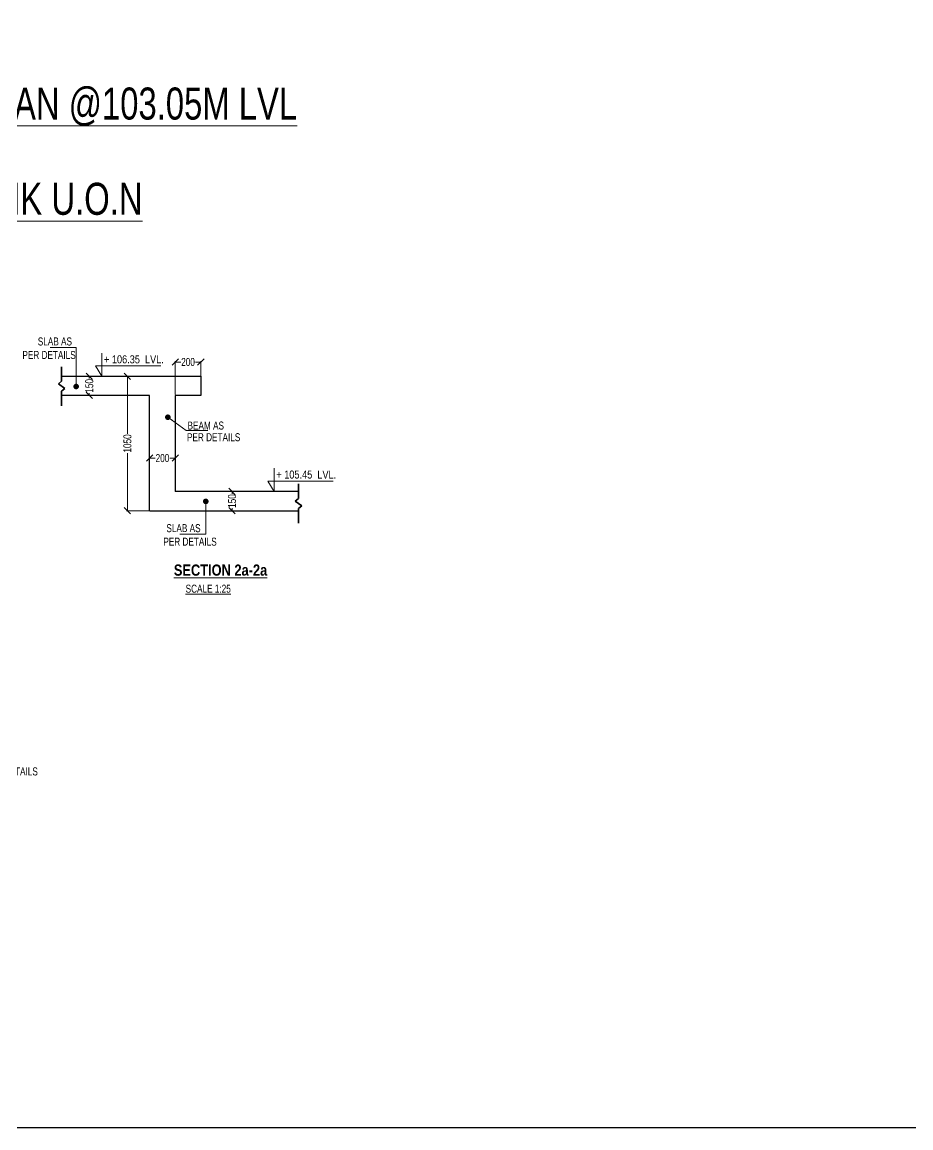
# Model space of a CAD drawing. Header units: millimetres. Extents: x 1798 to 243113, y 1193 to 150435.
# Drawn here: x 150001 to 156944, y 109480 to 118118 of the extents above; entities that cross this region are included whole.
import ezdxf

# ---------------------------------------------------------------- set-up
doc = ezdxf.new("R2010")
doc.units = ezdxf.units.MM
doc.linetypes.add('CONTINU', pattern=[0])
for name, color, linetype, lineweight in [('-S-TEXT', 6, 'Continuous', 0), ('A-DETL-____-MEDM', 7, 'Continuous', 30), ('LOW WALL', 6, 'Continuous', 20), ('S - COL', 5, 'Continuous', 13), ('S - SEC CUT', 5, 'Continuous', 13), ('S-BEAM', 7, 'Continuous', 9), ('SEC TEXT', 50, 'Continuous', 5)]:
    doc.layers.add(name, color=color, linetype=linetype, lineweight=lineweight)
for name, color, linetype in [('beam', 4, 'Continuous'), ('BEAM-1', 7, 'CONTINU'), ('TEXT', 7, 'Continuous')]:
    doc.layers.add(name, color=color, linetype=linetype)
doc.styles.add('ARIAL', font='arial.ttf')
doc.styles.add('sd', font='ARIALNB.TTF')
doc.styles.add('SED', font='ARIALN.TTF', dxfattribs={"height": 250})
doc.styles.add('SOBHA', font='swisscl.ttf')
doc.styles.add('sobha.sed', font='swisscl.ttf')
doc.dimstyles.new('S--25', dxfattribs={"dimscale": 25, "dimtxt": 2.5, "dimasz": 2, "dimexe": 0.25, "dimexo": 0.25, "dimgap": 0.1, "dimtad": 0, "dimdec": 0, "dimrnd": 0.0005, "dimzin": 0, "dimdsep": 46, "dimtxsty": 'SOBHA', "dimblk": 'OBLIQUE', "dimcen": 0.09, "dimclrd": 8, "dimclre": 8, "dimclrt": 6, "dimadec": 0, "dimazin": 0, "dimtfac": 1, "dimtdec": 0, "dimtofl": 0, "dimtmove": 0, "dimatfit": 3, "dimfxl": 0.18, "dimtolj": 1, "dimtzin": 0, "dimlwd": -1, "dimlwe": -1, "dimarcsym": 0})
doc.dimstyles.new('S-25', dxfattribs={"dimscale": 25, "dimtxt": 2.5, "dimasz": 2.5, "dimexe": 0.25, "dimexo": 0.25, "dimgap": 0.1, "dimtad": 0, "dimdec": 0, "dimrnd": 0.0005, "dimzin": 0, "dimdsep": 46, "dimtxsty": 'SOBHA', "dimblk": 'OBLIQUE', "dimcen": 0.09, "dimclrd": 8, "dimclre": 8, "dimclrt": 6, "dimadec": 0, "dimazin": 0, "dimtfac": 1, "dimtdec": 0, "dimtofl": 0, "dimtmove": 0, "dimatfit": 3, "dimfxl": 0.18, "dimtolj": 1, "dimtzin": 0, "dimlwd": -1, "dimlwe": -1, "dimarcsym": 0})

# ---------------------------------------------------------------- blocks, each defined once
blk = doc.blocks.new('_OBLIQUE')
at = {"color": 0, "linetype": 'ByBlock'}
blk.add_line((-0.5, -0.5), (0.5, 0.5), dxfattribs=at)
blk = doc.blocks.new('*D603')
at = {"layer": 'S - COL', "color": 8, "transparency": 16777216}
for p, q in [((150997.7, 114745.2), (150997.7, 114705.6)), ((150997.7, 114711.9), (151040.6, 114711.9)), ((151197.7, 114711.9), (151154.7, 114711.9)), ((151197.7, 114745.2), (151197.7, 114705.6))]:
    blk.add_line(p, q, dxfattribs=at)
at = {"layer": 'S - COL', "color": 8, "transparency": 16777216, "xscale": 50, "yscale": 50, "zscale": 50, "rotation": 180}
blk.add_blockref('_OBLIQUE', (150997.7, 114711.9), dxfattribs=at)
at = {"layer": 'S - COL', "color": 8, "transparency": 16777216, "xscale": 50, "yscale": 50, "zscale": 50}
blk.add_blockref('_OBLIQUE', (151197.7, 114711.9), dxfattribs=at)
at = {"layer": 'S - COL', "color": 6, "transparency": 16777216, "insert": (151097.7, 114711.9), "char_height": 62.5, "attachment_point": 5, "style": 'SOBHA'}
blk.add_mtext('\\A1;200', dxfattribs=at)
blk = doc.blocks.new('*D606')
at = {"layer": 'S - COL', "color": 8, "transparency": 16777216}
for p, q in [((150824.1, 115351.4), (150824.1, 114902.4)), ((150830.4, 115351.4), (150830.4, 115351.4)), ((150824.1, 114301.4), (150824.1, 114750.4)), ((150991.4, 114301.4), (150817.9, 114301.4))]:
    blk.add_line(p, q, dxfattribs=at)
at = {"layer": 'S - COL', "color": 8, "transparency": 16777216, "xscale": 50, "yscale": 50, "zscale": 50}
for p, rotation in [((150824.1, 115351.4), 90), ((150824.1, 114301.4), 270)]:
    blk.add_blockref('_OBLIQUE', p, dxfattribs=dict(at, rotation=rotation))
at = {"layer": 'S - COL', "color": 6, "transparency": 16777216, "insert": (150824.1, 114826.4), "char_height": 62.5, "attachment_point": 5, "rotation": 90, "style": 'SOBHA'}
blk.add_mtext('\\A1;1050', dxfattribs=at)
blk = doc.blocks.new('*D607')
at = {"layer": 'S - COL', "color": 8, "transparency": 16777216}
for p, q in [((151673, 114451.4), (151635.3, 114451.4)), ((151641.6, 114451.4), (151641.6, 114432.8)), ((151673, 114301.4), (151635.3, 114301.4)), ((151641.6, 114301.4), (151641.6, 114320))]:
    blk.add_line(p, q, dxfattribs=at)
at = {"layer": 'S - COL', "color": 8, "transparency": 16777216, "xscale": 50, "yscale": 50, "zscale": 50}
for p, rotation in [((151641.6, 114451.4), 90), ((151641.6, 114301.4), 270)]:
    blk.add_blockref('_OBLIQUE', p, dxfattribs=dict(at, rotation=rotation))
at = {"layer": 'S - COL', "color": 6, "transparency": 16777216, "insert": (151641.6, 114376.4), "char_height": 62.5, "attachment_point": 5, "rotation": 90, "style": 'SOBHA'}
blk.add_mtext('\\A1;150', dxfattribs=at)
blk = doc.blocks.new('*D608')
at = {"layer": 'S - COL', "color": 8, "transparency": 16777216}
for p, q in [((151197.7, 115207.7), (151197.7, 115468.6)), ((151197.7, 115462.4), (151240.6, 115462.4)), ((151397.7, 115462.4), (151354.7, 115462.4)), ((151397.7, 115207.7), (151397.7, 115468.6))]:
    blk.add_line(p, q, dxfattribs=at)
at = {"layer": 'S - COL', "color": 8, "transparency": 16777216, "xscale": 50, "yscale": 50, "zscale": 50, "rotation": 180}
blk.add_blockref('_OBLIQUE', (151197.7, 115462.4), dxfattribs=at)
at = {"layer": 'S - COL', "color": 8, "transparency": 16777216, "xscale": 50, "yscale": 50, "zscale": 50}
blk.add_blockref('_OBLIQUE', (151397.7, 115462.4), dxfattribs=at)
at = {"layer": 'S - COL', "color": 6, "transparency": 16777216, "insert": (151297.7, 115462.4), "char_height": 62.5, "attachment_point": 5, "style": 'SOBHA'}
blk.add_mtext('\\A1;200', dxfattribs=at)
blk = doc.blocks.new('*D609')
at = {"layer": 'S - COL', "color": 8, "transparency": 16777216}
for p, q in [((150547.2, 115351.4), (150520, 115351.4)), ((150526.3, 115351.4), (150526.3, 115332.8)), ((150526.3, 115201.4), (150526.3, 115220)), ((150547.2, 115201.4), (150520, 115201.4))]:
    blk.add_line(p, q, dxfattribs=at)
at = {"layer": 'S - COL', "color": 8, "transparency": 16777216, "xscale": 50, "yscale": 50, "zscale": 50}
for p, rotation in [((150526.3, 115351.4), 90), ((150526.3, 115201.4), 270)]:
    blk.add_blockref('_OBLIQUE', p, dxfattribs=dict(at, rotation=rotation))
at = {"layer": 'S - COL', "color": 6, "transparency": 16777216, "insert": (150526.3, 115276.4), "char_height": 62.5, "attachment_point": 5, "rotation": 90, "style": 'SOBHA'}
blk.add_mtext('\\A1;150', dxfattribs=at)

msp = doc.modelspace()

# ---------------------------------------------------------------- linework, layer by layer
at = {"layer": 'A-DETL-____-MEDM', "color": 8, "lineweight": 35}
for p, q in [((150310.3, 115426.1), (150310.3, 115311.8)), ((150310.3, 115311.8), (150284.9, 115292.7)), ((150284.9, 115292.7), (150335.7, 115254.6)), ((150335.7, 115254.6), (150310.3, 115235.6)), ((150310.3, 115235.6), (150310.3, 115121.3)), ((152160.9, 114509.9), (152160.9, 114395.6)), ((152160.9, 114395.6), (152135.5, 114376.6)), ((152135.5, 114376.6), (152186.3, 114338.5)), ((152186.3, 114338.5), (152160.9, 114319.4)), ((152160.9, 114319.4), (152160.9, 114205.1))]:
    msp.add_line(p, q, dxfattribs=at)
at = {"layer": 'beam', "color": 4}
msp.add_lwpolyline([(243113, 109480.4), (43525, 109480.4), (43525, 150435.4), (243113, 150435.4)], close=True, dxfattribs=at)
at = {"layer": 'BEAM-1', "elevation": 0}
for points in [[(150310.3, 115351.4), (150997.7, 115351.4), (151397.7, 115351.4), (151397.7, 115201.4), (151197.7, 115201.4), (151197.7, 114451.4)], [(150997.7, 114301.4), (150997.7, 115201.4), (150310.3, 115201.4)]]:
    msp.add_lwpolyline(points, dxfattribs=at)
at = {"layer": 'BEAM-1'}
for points in [[(152160.9, 114451.4), (151197.7, 114451.4), (151197.7, 114451.4)], [(150997.7, 114301.4), (152160.9, 114301.4)]]:
    msp.add_lwpolyline(points, dxfattribs=at)
at = {"layer": 'S - SEC CUT', "color": 9, "elevation": 0}
msp.add_lwpolyline([(150624.1, 115532.7), (150624.1, 115351.4), (150575.1, 115432.6), (151084.2, 115432.6)], dxfattribs=at)
at = {"layer": 'S - SEC CUT', "color": 9}
msp.add_lwpolyline([(151970.4, 114632.7), (151970.4, 114451.4), (151921.4, 114532.6), (152430.4, 114532.6)], dxfattribs=at)

# ---------------------------------------------------------------- texts
at = {"layer": '-S-TEXT', "linetype": 'Continuous', "ltscale": 150000, "insert": (146606.4, 117606.4), "char_height": 250, "attachment_point": 1, "style": 'ARIAL'}
msp.add_mtext_dynamic_manual_height_columns('{\\fSwis721 LtCn BT|b0|i0|c0|p34;\\LFIRST FLOOR FRAMING PLAN @103.05M LVL}', width=7736.464, gutter_width=250, heights=[0], dxfattribs=at)
at = {"layer": '-S-TEXT', "linetype": 'Continuous', "ltscale": 150000, "insert": (147196.4, 116862.5), "char_height": 250, "width": 3743.653, "attachment_point": 1, "style": 'ARIAL'}
msp.add_mtext('{\\fSwis721 LtCn BT|b0|i0|c0|p34;\\W1;\\LALL SLABS ARE 125THK U.O.N}', dxfattribs=at)
at = {"layer": 'LOW WALL', "color": 7, "insert": (153084.5, 113660, 259914.1), "char_height": 62.5, "width": 1805.445, "attachment_point": 9, "style": 'sobha.sed'}
msp.add_mtext('\\pxql;{\\LSCALE 1:25}', dxfattribs=at)
at = {"layer": 'S - SEC CUT', "color": 4, "char_height": 62.5, "width": 499.107, "attachment_point": 1, "style": 'SED'}
for s, insert in [('+ 106.35  LVL.', (150641, 115514.8, 0)), ('+ 105.45  LVL.', (151987.2, 114614.8))]:
    msp.add_mtext(s, dxfattribs=dict(at, insert=insert))
at = {"layer": 'SEC TEXT', "color": 1, "linetype": 'ByBlock', "insert": (151186.7, 113881, 259914.1), "char_height": 87.5, "width": 1682.513, "attachment_point": 1, "rotation": 0.01072, "style": 'sd'}
msp.add_mtext('{\\LSECTION 2a-2a}', dxfattribs=at)
at = {"layer": 'TEXT', "style": 'sobha.sed'}
for s, p in [(' SLAB AS', (150106.1, 115591.9)), ('PER DETAILS', (150003.7, 115486.5)), ('BEAM AS', (151293.6, 114935.1)), ('PER DETAILS', (151289.4, 114843.9)), (' SLAB AS', (151110.7, 114133.6)), ('PER DETAILS', (151104.8, 114028.2)), ('PER DETAILS', (149707.9, 112233.5, -259914.1))]:
    msp.add_text(s, height=62.5, dxfattribs=at).set_placement(p)

# ---------------------------------------------------------------- dimensions: what is measured, and where the dimension line sits
at = {"layer": 'S - COL'}
for base, p1, p2, picture, middle in [((151397.7, 115462.4), (151197.7, 115201.4, 0), (151397.7, 115201.4, 0), '*D608', (151297.7, 115462.4)), ((151197.7, 114711.9), (150997.7, 114751.4, 0), (151197.7, 114751.4, 0), '*D603', (151097.7, 114711.9))]:
    dim = msp.add_linear_dim(base=base, p1=p1, p2=p2, dimstyle='S--25', dxfattribs=at)
    dim.commit()
    dim.dimension.update_dxf_attribs({"geometry": picture, "text_midpoint": middle})
for base, p1, p2, picture, middle in [((150526.3, 115201.4), (150553.4, 115351.4, 0), (150553.4, 115201.4, 0), '*D609', (150526.3, 115276.4)), ((150824.1, 115351.4), (150997.7, 114301.4), (150824.1, 115351.4), '*D606', (150824.1, 114826.4)), ((151641.6, 114301.4), (151679.3, 114451.4), (151679.3, 114301.4), '*D607', (151641.6, 114376.4))]:
    dim = msp.add_linear_dim(base=base, p1=p1, p2=p2, angle=90, dimstyle='S--25', dxfattribs=at)
    dim.commit()
    dim.dimension.update_dxf_attribs({"geometry": picture, "text_midpoint": middle})

# ---------------------------------------------------------------- leaders
at = {"layer": 'S-BEAM'}
for points in [[(150423.6, 115271.1), (150423.6, 115575.4), (150220.2, 115575.4)], [(151139.7, 115031.3), (151282.7, 114926.4), (151452.4, 114926.4)], [(151436.4, 114373.9), (151436.4, 114117), (151233, 114117)]]:
    msp.add_leader(points, dimstyle='S-25', override={"dimasz": 1.75, "dimldrblk": 'Dot'}, dxfattribs=at)

doc.saveas('drawing.dxf')
